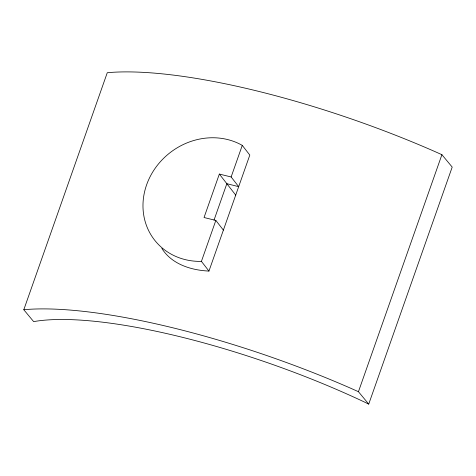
<?xml version="1.0" encoding="UTF-8"?>
<svg xmlns="http://www.w3.org/2000/svg" width="476" height="476" viewBox="0 0 476 476"><rect width="100%" height="100%" fill="white"/><g stroke="black" fill="none" stroke-linecap="round" stroke-linejoin="round"><path stroke-width="0.71" d="M23.8 309.745L107.267 72.733L112.901 72.281A287.671 72.025 19.4 0 1 434.659 151.457L441.906 154.694L452.2 167.088L368.733 404.1L364.229 401.934A261.711 65.527 19.4 0 0 36.158 321.199L33.683 321.651L23.8 309.745L29.441 309.287A287.671 72.025 19.4 0 1 351.199 388.464L358.446 391.706L368.733 404.1M214.01 220.144L226.844 183.7L238.684 186.663L231.14 176.971L219.347 174.067L204.043 217.52L215.842 220.424L223.381 230.11M201.419 261.378A65.753 59.31 -37.9 0 1 146.602 184.866A65.753 59.31 -37.9 0 1 242.266 145.382L249.811 155.075L208.958 271.07L201.419 261.378L215.842 220.424M231.14 176.971L242.266 145.382M358.446 391.706L441.906 154.694M208.958 271.07C191.233 270.291 171.735 264.263 161.84 248.418M219.347 174.067L235.745 195.142"/></g></svg>
